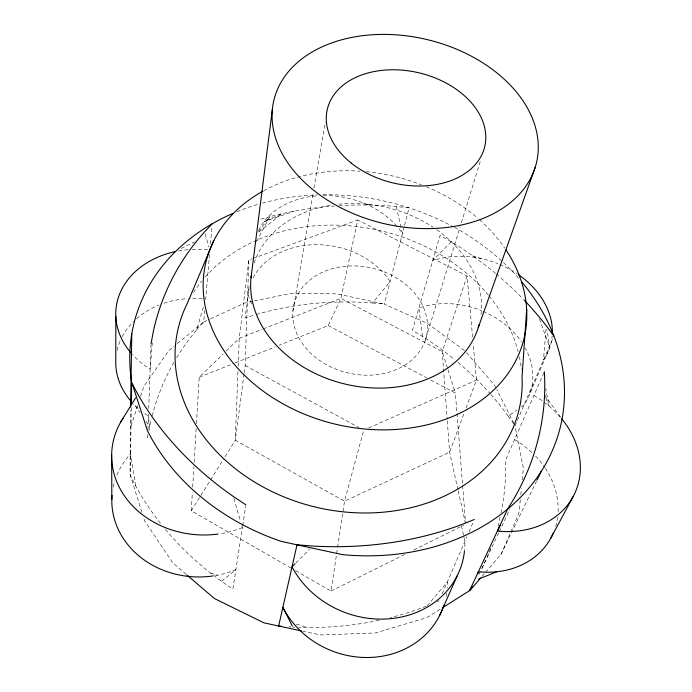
<?xml version="1.0" encoding="UTF-8"?>
<svg xmlns="http://www.w3.org/2000/svg" width="692" height="692" viewBox="0 0 692 692"><rect width="100%" height="100%" fill="white"/><g stroke="black" fill="none" stroke-linecap="round" stroke-linejoin="round"><path stroke-width="0.52" stroke-dasharray="3.46 2.59" d="M141.817 512.227L130.044 474.228L130.529 410.287M131.342 407.7L130.183 475.11L135.667 485.819A286.35 233.974 16.5 0 0 160.829 523.792M147.794 434.671L147.681 437.785L148.036 435.77M147.976 429.481L148.538 413.851M148.728 408.522L151.038 343.82M244.181 372.979L245.167 365.506L248.843 260.028L251.871 258.912M237.944 371.595L235.289 440.233L223.282 459.471M238.152 366.241L239.233 338.353L248.843 260.028M290.969 568.037L191.277 510.782L192.367 492.479M192.687 487.099L193.898 466.65M194.158 462.342L196.208 427.907M196.459 423.599L199.218 377.322L223.075 354.088M152.309 342.748L150.138 369.087A84.493 67.046 4.5 0 1 132.414 354.538M546.057 329.055L543.479 360.065A81.396 62.937 18.9 0 0 552.164 336.139M177.282 343.595L203.716 322.022L204.702 310.561M209.555 254.345L205.688 299.108A80.592 65.662 3.8 0 0 188.674 298.572M210.463 243.774L211.916 226.959M520.306 499.875L518.888 513.179L501.267 554.015L485.637 572.172M520.817 494.676L521.439 488.388M522.313 479.859L523.368 468.363L515.194 426.921M498.032 526.439L500.247 516.37M249.111 286.6L245.158 317.913L255.287 314.765M244.034 374.052L235.289 440.233L344.512 501.224L449.584 452.196L464.514 412.121M295.631 570.71L331.036 591.046L336.485 554.69M336.649 553.617L337.454 548.272M337.61 547.199L344.512 501.224L363.733 430.147M241.802 525.626L242.39 527.641L232.875 589.108L221.544 581.323A286.35 233.974 16.5 0 1 164.177 527.935M242.71 525.565L245.755 505.913M292.88 311.305L313.268 192.246M313.995 187.99L325.283 122.086M148.927 430.735L149.645 426.704A300.363 254.042 22.7 0 1 151.418 418.772M472.593 337.125L467.074 275.944L357.721 220.004L340.897 298.356L328.242 325.534L279.231 345.204M464.436 350.515L427.457 323.467L384.294 304.117L404.318 226.345M404.586 225.315L409.084 207.842L396.257 206.501A349.33 298.858 20 0 0 339.616 205.671M176.65 357.747A300.363 254.042 22.7 0 1 196.64 329.989L203.578 306.314M425.251 340.334A68.11 53.786 13.4 0 0 342.817 266.55A68.11 53.786 13.4 0 0 312.421 354.797A68.11 53.786 13.4 0 0 425.251 340.334L460.119 226.855M461.391 222.729L480.724 159.8M137.639 405.581L130.226 428.573M140.562 396.36L143.85 386.395L168.545 350.87L174.012 346.26M467.074 275.944L442.257 351.64L447.162 419.032M466.01 408.116L476.459 380.064L473.172 343.569M442.188 593.848L466.936 536.655M468.994 531.889L473.536 521.405M514.995 425.865L552.64 338.89M530.219 392.701L549.777 347.618L546.983 329.989M543.903 372.754L505.532 460.18A309.869 263.929 3 0 1 500.714 514.338M498.647 532.901L481.303 569.732A309.869 263.929 3 0 0 485.871 560.027M499.192 531.785L509.736 509.407M500.8 554.759L536.577 481.018M256.68 241.508L269.638 216.708A349.33 298.858 20 0 1 334.297 206.026M191.277 510.782L222.712 460.388M258.583 231.647L269.638 216.708L259.509 219.563M256.3 314.453A315.094 281.713 21.7 0 1 372.53 302.984L390.098 281.601A76.232 59.936 11.3 0 0 318.519 244.7A76.232 59.936 11.3 0 0 252.753 278.608M196.64 329.989L202.99 322.472M427.241 605.803L447.317 581.981A87.659 78.871 20.9 0 1 447.153 588.105M482.142 576.237L484.244 573.798M495.533 273.418A350.801 302.257 8.2 0 0 451.21 241.793L432.699 260.659A81.396 62.937 18.9 0 1 497.833 263.635M295.735 563.106L309.791 549.016M226.146 351.095L239.233 338.353L262.156 329.331M221.544 581.323L235.885 569.663A86.413 75.688 1.7 0 1 212.401 576.038M258.99 232.002L281.929 213.724L264.084 221.57L294.342 211.19M490.879 394.535A316.244 284.646 6.7 0 1 508.265 416.221L517.036 409.949M521.422 406.81L524.06 404.932A77.746 61.83 19.4 0 0 525.271 348.128M439.974 609.375L426.774 617.636L375.401 632.964L320.604 634.945L302.759 631.234M181.2 248.471L194.365 241.915M331.036 591.046L405.071 554.283M413.73 549.984L463.726 525.159M203.716 322.022L209.564 319.315M210.541 318.865L244.267 303.139L253.281 301.176M368.628 427.967L476.459 380.064M437.197 601.616L439.186 600.777M199.218 377.322L234.225 363.274M235.219 362.868L275.226 346.813M263.15 328.942L340.897 298.356L442.257 351.64L447.707 368.827M252.874 258.54L357.721 220.004M254.301 300.968L290.683 293.443L337.013 293.832L384.294 304.117M288.772 626.796L290.796 626.935M372.53 302.984L383.437 303.84M366.198 204.244L370.566 205.091M210.645 573.132L217.452 575.208M472.697 255.876L481.416 258.618M296.245 624.115L306.98 627.488M328.242 325.534L426.921 377.962M430.718 379.977L455.388 393.082L456.902 412.432M245.167 365.506L358.984 427.561M451.21 241.793L440.095 235.289L412.389 330.283L422.501 336.433A316.244 284.646 6.7 0 1 454.687 359.65M186.165 574.377L172.663 562.657L144.671 520.998L143.348 517.175M466.469 352.712L494.469 385.081L496.346 388.575M508.265 416.221L514.13 424.265M544.569 394.864L560.537 417.172M135.13 405.581L139.966 412.622M146.012 421.419L149.645 426.704L148.46 415.978A80.592 65.662 3.8 0 1 143.997 412.994M513.758 423.184L496.804 389.501M251.758 303.797L248.039 295.086A76.232 59.936 11.3 0 1 249.008 289.083M545.685 397.658L549.033 406.022L545.728 388.454M539.431 318.951L549.777 347.618M448.027 369.839L455.388 393.082M205.083 233.991L209.01 247.061M233.887 498.474L240.634 521.604M396.257 206.501L402.467 233.541A79.753 60.913 11.4 0 0 398.021 227.582M457.966 489.763L449.584 452.196L447.248 420.105M458.199 490.81L465.422 523.161M461.486 525.773L463.744 536.205M463.969 537.251L464.868 541.429A92.321 81.284 19.9 0 1 464.591 549.846M135.667 485.819L130.546 453.736A86.413 75.688 1.7 0 0 116.515 476.087M422.501 336.433L418.868 308.087A77.746 61.83 19.4 0 1 481.277 310.596M456.988 413.505L462.541 484.443M462.628 485.516L465.482 522.053M193.552 292.431A175.197 141.964 13.4 0 1 201.701 281.151M205.161 277.06A175.197 141.964 13.4 0 1 488.466 295.19M489.149 296.02A175.197 141.964 13.4 0 1 518.126 351.562M519.381 356.795A175.197 141.964 13.4 0 1 521.457 369.459M263.86 190.646A163.58 127.354 13.4 0 1 359.927 171.201M366.31 171.72A163.58 127.354 13.4 0 1 421.385 184.781M426.358 186.779A163.58 127.354 13.4 0 1 477.938 218.378M479.547 219.788A163.58 127.354 13.4 0 1 504.788 248.151M178.657 250.937A84.493 67.046 4.5 0 1 187.956 249.691M192.117 249.414A84.493 67.046 4.5 0 1 209.918 250.08M258.6 230.479A79.753 60.913 11.4 0 1 317.144 195.819M323.337 195.542A79.753 60.913 11.4 0 1 397.32 226.76M236.984 211.7A219.39 178.095 13.4 0 1 257.312 204.572M262.389 203.128A219.39 178.095 13.4 0 1 317.576 194.893M322.939 194.763A219.39 178.095 13.4 0 1 453.597 226.915M454.532 227.417A219.39 178.095 13.4 0 1 519.26 278.997M496.346 274.101A350.801 302.257 8.2 0 1 523.507 299.463M499.806 264.439A81.396 62.937 18.9 0 1 517.599 274.084M426.307 606.175A287.44 235.695 10 0 1 390.331 617.662M379.173 620.266A287.44 235.695 10 0 1 298.892 627.324M294.844 627.177A287.44 235.695 10 0 1 292.82 627.082M533.93 395.478A87.884 72.176 24.4 0 1 543.41 401.628M544.232 402.234A87.884 72.176 24.4 0 1 561.766 418.894M446.625 593.2A87.659 78.871 20.9 0 1 445.942 597.231M242.39 527.641A90.911 77.859 3 0 1 218.957 533.93M483.172 311.383A77.746 61.83 19.4 0 1 521.31 341.701M514.563 439.61A83.689 70.42 25.4 0 1 532.684 453.277M535.591 456.192A83.689 70.42 25.4 0 1 544.734 467.481M545.322 468.363A83.689 70.42 25.4 0 1 558.107 511.985M557.631 517.218A83.689 70.42 25.4 0 1 555.702 526.352M113.22 487.082A86.413 75.688 1.7 0 1 114.777 481.035M138.175 408.392A80.592 65.662 3.8 0 1 133.582 404.033M117.086 350.368A80.592 65.662 3.8 0 1 120.789 339.538M122.19 336.727A80.592 65.662 3.8 0 1 133.556 321.538M136.575 318.718A80.592 65.662 3.8 0 1 159.073 305.042M163.935 303.26A80.592 65.662 3.8 0 1 187.619 298.633M457.992 362.392A316.244 284.646 6.7 0 1 490.178 393.731M152.154 415.831A300.363 254.042 22.7 0 1 173.917 362.383M490.723 548.237A309.869 263.929 3 0 1 486.303 559.049M480.412 571.505A309.869 263.929 3 0 1 477.644 576.782M254.198 262.96A116.68 90.721 13.4 0 1 332.229 205.04M338.639 204.218A116.68 90.721 13.4 0 1 433.183 227.305M436.764 229.744A116.68 90.721 13.4 0 1 480.836 316.071"/><path stroke-width="1.04" d="M115.815 316.486L115.78 364.788A80.592 65.662 3.8 0 0 130.65 400.815M130.58 407.06L131.783 333.925M131.402 404.465L131.618 381.932A219.39 178.095 13.4 0 1 233.022 213.37M526.673 309.402L522.045 376.82A175.197 141.964 13.4 0 1 319.531 508.014A175.197 141.964 13.4 0 1 187.281 303.459L213.819 240.617M251.014 277.769L272.432 108.869M151.038 343.82L153.183 332.212A331.217 266.541 21.2 0 1 204.486 231.976L212.185 223.81M477.783 573.668L478.371 571.774A83.689 70.42 25.4 0 0 553.228 533.203M478.233 327.662L535.297 167.066A134.957 94.501 13.4 0 0 364.407 35.474A134.957 94.501 13.4 0 0 315.837 191.987A134.957 94.501 13.4 0 0 535.297 167.066M439.61 615.543L457.066 576.038M442.612 607.688L469.557 590.657L507.66 509.053L514.303 498.128A334.582 271.74 5.1 0 0 544.336 371.768M537.044 480.049L541.282 471.321M500.281 525.41L497.384 531.058A87.884 72.176 24.4 0 0 572.431 497.833A87.884 72.176 24.4 0 0 561.766 418.894M550.962 537.874L573.158 496.519M469.557 590.657L472.247 586.496M120.858 421.809L135.58 397.909M470.257 590.042L480.75 577.863M294.991 563.85L292.033 566.817A92.321 81.284 19.9 0 0 390.253 618.717A92.321 81.284 19.9 0 0 464.496 550.901M478.708 579.066L496.683 571.782M474.357 519.493L461.261 524.726A315.725 245.262 10.5 0 1 312.749 546.049L296.998 544.838L280.684 541.231A219.39 178.095 13.4 0 1 147.413 430.623L132.155 383.584M281.679 626.303L278.634 626.087L296.998 544.838L342.471 554.629A219.39 178.095 13.4 0 0 540.115 473.12A219.39 178.095 13.4 0 0 522.045 282.267M301.712 631L263.972 622.852L214.477 598.571L186.97 575.061M245.911 504.883L233.299 496.458A314.402 243.29 16.1 0 1 137.846 394.232L131.774 382.866M553.894 336.001L546.325 325.845A350.801 302.257 8.2 0 0 524.242 300.224M292.344 626.139L282.872 607.351A87.659 78.871 20.9 0 0 368.118 657.504A87.659 78.871 20.9 0 0 443.901 605.111M111.654 454.696L111.819 499.555M505.999 249.942A163.58 127.354 13.4 0 1 452.222 416.645A163.58 127.354 13.4 0 1 233.81 363.81A163.58 127.354 13.4 0 1 262.943 191.148M131.705 353.75A84.493 67.046 4.5 0 1 174.618 251.75M518.472 274.681A81.396 62.937 18.9 0 1 552.311 334.002M217.945 534.068A90.911 77.859 3 0 1 128.452 501.216A90.911 77.859 3 0 1 122.994 418.314M212.401 576.038A86.413 75.688 1.7 0 1 112.026 495.386M479.132 324.557A116.68 90.721 13.4 0 1 348.301 384.778A116.68 90.721 13.4 0 1 251.274 275.624M351.078 162.949A80.877 56.562 13.4 0 0 483.578 150.519A80.877 56.562 13.4 0 0 383.472 70.212A80.877 56.562 13.4 0 0 351.078 162.949"/></g></svg>
